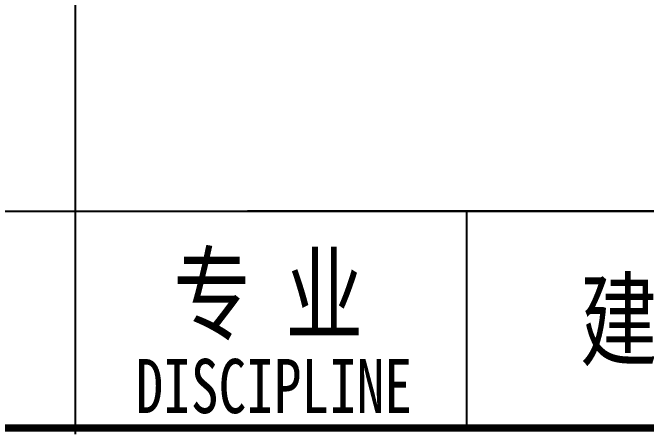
# Model space of a CAD drawing. Extents: x 174641 to 414490, y 73126 to 493158.
# Drawn here: x 254074 to 256998, y 272107 to 274051 of the extents above; entities that cross this region are included whole.
import ezdxf

# ---------------------------------------------------------------- set-up
doc = ezdxf.new("R2010")
doc.units = 0
doc.header["$LTSCALE"] = 1000
doc.header["$MEASUREMENT"] = 0
doc.styles.add('-宋体', font='', dxfattribs={"width": 0.8})
doc.styles.get('-宋体').set_extended_font_data('SimSun')

msp = doc.modelspace()

# ---------------------------------------------------------------- linework, layer by layer
for p, q in [((254362.2, 281136), (254362.2, 272106.6)), ((249757.8, 273136), (257757.8, 273136)), ((257757.8, 273136), (255157.8, 273136)), ((256168.5, 273136), (256168.5, 272136))]:
    msp.add_line(p, q)
at = {"const_width": 34}
msp.add_lwpolyline([(249757.8, 272136), (257757.8, 272136)], dxfattribs=at)

# ---------------------------------------------------------------- texts
at = {"style": '-宋体', "width": 0.75}
for s, height, p in [('专', 350, (254815.2, 272578.3)), ('业', 350, (255332.8, 272577.2)), ('建筑', 350, (256692.2, 272459)), ('DISCIPLINE', 250, (254641.1, 272204.4))]:
    msp.add_text(s, height=height, dxfattribs=at).set_placement(p)

doc.saveas('drawing.dxf')
